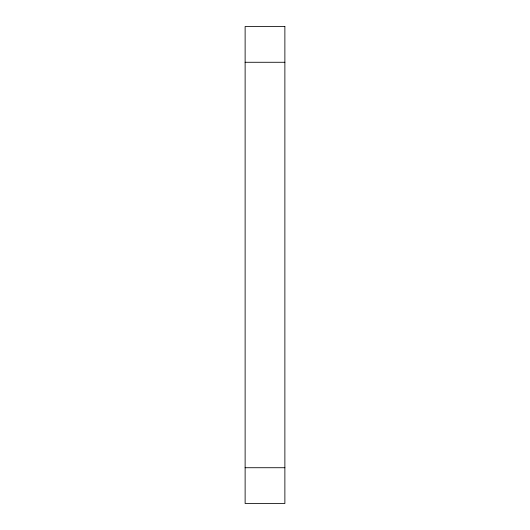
<?xml version="1.0" encoding="UTF-8"?>
<svg xmlns="http://www.w3.org/2000/svg" width="530" height="530" viewBox="0 0 530 530"><rect width="100%" height="100%" fill="white"/><g stroke="black" fill="none" stroke-linecap="round" stroke-linejoin="round"><path stroke-width="0.79" d="M245.125 62.275L284.875 62.275M245.125 467.725L284.875 467.725M284.875 26.5L245.125 26.5L245.125 503.5L284.875 503.5L284.875 26.5"/></g></svg>
